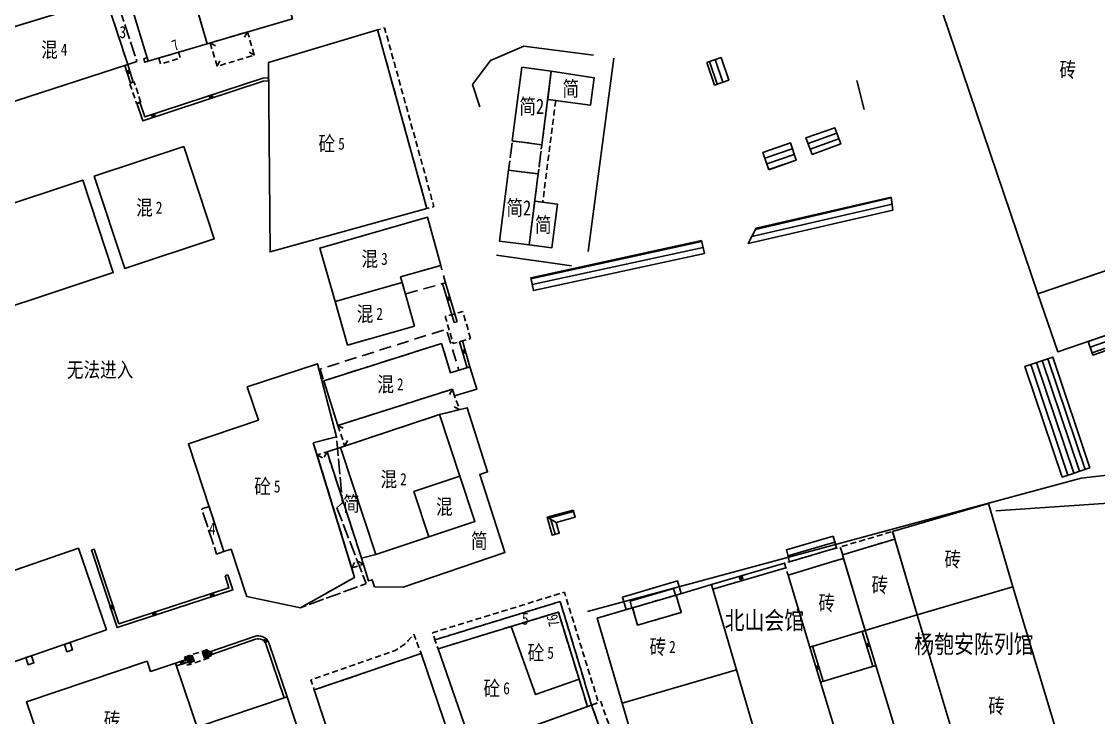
# Model space of a CAD drawing. Extents: x 395778 to 396698, y 996972 to 998012.
# Drawn here: x 396327.7 to 396416.3, y 997710.8 to 997768.1 of the extents above; entities that cross this region are included whole.
import ezdxf
from ezdxf.enums import TextEntityAlignment as Align

# ---------------------------------------------------------------- set-up
doc = ezdxf.new("R2010")
doc.units = 0
doc.header["$LTSCALE"] = 0.5
for name, pattern in [('X32', [1.5, 1, -0.5]), ('X39', [3, 2.5, -0.5]), ('X5', [3, 2, -1])]:
    doc.linetypes.add(name, pattern=pattern)
doc.layers.get('0').update_dxf_attribs({"linetype": 'CONTINUOUS'})
doc.layers.add('ASSIST', color=7, linetype='CONTINUOUS', plot=False)
doc.layers.add('JMD', color=6, linetype='CONTINUOUS')
doc.layers.add('门牌号', color=2, linetype='CONTINUOUS')
doc.styles.add('宋体', font='')
doc.styles.add('正等线体', font='simhei.ttf')
doc.styles.add('细等线体', font='', dxfattribs={"width": 0.8})
doc.styles.get('宋体').set_extended_font_data('SimSun')
doc.styles.get('细等线体').set_extended_font_data('SimSun')
doc.linetypes.add('444', pattern='A,4.5,[145,AAA.SHX,S=1,R=0,X=0,Y=1],4.5,-0.5,[146,AAA.SHX,S=1,R=0,X=0,Y=0],-0.5', length=10)

# ---------------------------------------------------------------- blocks, each defined once
blk = doc.blocks.new('*U0')
at = {"linetype": 'Continuous'}
for points in [[(0, 0), (0.5, 0.5), (-0.5, 0.5)], [(0, 0), (-0.5, 0.5), (-0.5, -0.5)], [(0, 0), (-0.5, -0.5), (0.5, -0.5)], [(0, 0), (0.5, -0.5), (0.5, 0.5)]]:
    blk.add_solid(points, dxfattribs=at)
blk = doc.blocks.new('gc002')
blk.add_lwpolyline([(-0.5, -0.5), (0.5, -0.5), (0.5, 0.5), (-0.5, 0.5), (-0.5, -0.5)])
at = {"linetype": 'Continuous'}
blk.add_blockref('*U0', (0, 0), dxfattribs=at)

msp = doc.modelspace()

# ---------------------------------------------------------------- linework, layer by layer
at = {"layer": 'ASSIST', "linetype": 'Continuous', "flags": 128}
for points in [[(396384.067, 997764.707), (396385.223, 997765.099), (396385.854, 997763.234), (396384.698, 997762.843)], [(396392.723, 997757.122), (396392.208, 997758.513), (396394.588, 997759.324), (396395.079, 997757.995)], [(396389.157, 997755.874), (396388.669, 997757.306), (396390.929, 997758.077), (396391.413, 997756.657)], [(396399.226, 997753.627), (396399.366, 997752.563), (396387.46, 997749.801), (396388.115, 997751.058)], [(396383.625, 997750.045), (396383.859, 997749), (396369.791, 997745.937), (396369.563, 997746.983)], [(396415.826, 997740.628), (396415.437, 997741.764), (396425.995, 997745.381), (396426.361, 997744.312)], [(396415.585, 997731.368), (396413.296, 997730.597), (396410.231, 997739.696), (396412.52, 997740.467)], [(396373.064, 997727.882), (396373.224, 997727.301), (396371.665, 997726.873), (396370.924, 997727.294)], [(396370.924, 997727.294), (396371.665, 997726.873), (396371.907, 997725.989), (396371.327, 997725.828)], [(396394.447, 997725.749), (396394.734, 997724.77), (396390.851, 997723.633), (396390.611, 997724.625)]]:
    msp.add_lwpolyline(points, close=True, dxfattribs=at)
for points in [[(396396.41, 997763.217), (396397.013, 997760.831)], [(396478.376, 997743.89), (396455.717, 997736.113), (396426.77, 997729.116), (396407.848, 997727.828)], [(396414.849, 997730.507), (396428.795, 997732.119)], [(396414.849, 997730.507), (396374.239, 997719.538)]]:
    msp.add_lwpolyline(points, dxfattribs=at)
at = {"layer": 'JMD', "linetype": 'Continuous'}
for p, q in [((396346.262, 997767.212), (396346.023, 997766.773)), ((396343.193, 997766.308), (396343.632, 997766.068)), ((396346.828, 997765.293), (396346.389, 997765.533)), ((396343.758, 997764.389), (396343.997, 997764.828)), ((396384.276, 997764.778), (396384.907, 997762.914)), ((396384.75, 997764.938), (396385.381, 997763.074)), ((396385.223, 997765.099), (396385.854, 997763.234)), ((396336.865, 997763.069), (396336.627, 997762.994)), ((396348, 997763.431), (396348.008, 997763.181)), ((396337.397, 997761.444), (396337.16, 997761.365)), ((396392.208, 997758.513), (396394.588, 997759.324)), ((396392.382, 997758.044), (396394.753, 997758.876)), ((396392.555, 997757.575), (396394.919, 997758.428)), ((396388.669, 997757.306), (396390.929, 997758.077)), ((396388.83, 997756.833), (396391.089, 997757.607)), ((396388.991, 997756.36), (396391.248, 997757.138)), ((396389.153, 997755.886), (396391.408, 997756.669)), ((396399.301, 997753.059), (396387.765, 997750.386)), ((396399.236, 997753.554), (396388.07, 997750.972)), ((396399.366, 997752.563), (396387.46, 997749.801)), ((396383.64, 997749.976), (396369.578, 997746.914)), ((396383.75, 997749.488), (396369.685, 997746.426)), ((396383.859, 997749), (396369.791, 997745.937)), ((396362.555, 997746.584), (396362.315, 997746.513)), ((396415.437, 997741.764), (396425.995, 997745.381)), ((396415.599, 997741.291), (396426.147, 997744.936)), ((396415.761, 997740.818), (396426.3, 997744.491)), ((396363.51, 997743.381), (396363.27, 997743.31)), ((396363.942, 997741.8), (396363.702, 997741.73)), ((396413.77, 997730.757), (396410.705, 997739.856)), ((396414.244, 997730.916), (396411.179, 997740.015)), ((396414.718, 997731.076), (396411.653, 997740.175)), ((396415.191, 997731.235), (396412.127, 997740.335)), ((396364.568, 997739.662), (396364.328, 997739.592)), ((396413.296, 997730.597), (396410.231, 997739.696)), ((396363.125, 997737.828), (396362.895, 997737.384)), ((396363.712, 997736.146), (396363.271, 997736.382)), ((396353.697, 997734.849), (396354.142, 997734.622)), ((396354.26, 997733.153), (396354.484, 997733.6)), ((396373.092, 997727.783), (396371.05, 997727.222)), ((396371.23, 997727.12), (396371.567, 997725.895)), ((396373.224, 997727.301), (396371.665, 997726.873)), ((396371.665, 997726.873), (396371.907, 997725.989)), ((396394.452, 997725.73), (396390.616, 997724.606)), ((396333.415, 997724.607), (396333.653, 997724.685)), ((396394.593, 997725.25), (396390.734, 997724.119)), ((396394.734, 997724.77), (396390.851, 997723.633)), ((396390.447, 997723.514), (396390.56, 997723.13)), ((396344.648, 997722.554), (396344.411, 997722.476)), ((396384.434, 997721.753), (396384.547, 997721.369)), ((396397.088, 997717.983), (396396.849, 997717.91)), ((396343.073, 997716.189), (396343.154, 997715.953)), ((396392.521, 997716.611), (396392.76, 997716.685)), ((396341.614, 997715.731), (396341.693, 997715.494)), ((396397.962, 997715.114), (396397.723, 997715.041)), ((396393.4, 997713.743), (396393.639, 997713.816)), ((396349.52, 997712.533), (396349.283, 997712.453))]:
    msp.add_line(p, q, dxfattribs=at)
at = {"layer": 'JMD', "linetype": 'X5'}
for p, q in [((396352.802, 997732.677), (396352.572, 997732.233)), ((396351.983, 997732.425), (396352.425, 997732.191)), ((396354.837, 997723.135), (396355.071, 997723.577)), ((396355.798, 997723.431), (396355.356, 997723.665))]:
    msp.add_line(p, q, dxfattribs=at)
at = {"layer": 'JMD', "linetype": 'Continuous', "flags": 128}
for points in [[(396341.277, 997771.998), (396347.161, 997773.734), (396343.891, 997784.818), (396332.979, 997781.577), (396332.979, 997781.577), (396338.094, 997764.804), (396342.953, 997766.237)], [(396411.302, 997745.66), (396400.6, 997777.259), (396416.246, 997782.556), (396426.919, 997751.001), (396426.031, 997750.698)], [(396332.996, 997777.471), (396326.042, 997775.266), (396325.448, 997777.14), (396321.711, 997775.955), (396324.469, 997766.864), (396335.392, 997770.195), (396332.996, 997777.471)], [(396342.953, 997766.237), (396349.956, 997768.3), (396348.449, 997773.415), (396341.457, 997771.381)], [(396326.182, 997761.22), (396326.182, 997761.22), (396336.403, 997764.535), (396334.63, 997769.963), (396324.469, 997766.864)], [(396338.094, 997764.804), (396337.806, 997764.719), (396337.721, 997765.007), (396338.006, 997765.094)], [(396368.823, 997764.316), (396368.048, 997758.249), (396370.486, 997757.938), (396371.258, 997763.983)], [(396371.258, 997763.983), (396370.96, 997761.648), (396374.493, 997761.197), (396374.777, 997763.436)], [(396333.647, 997755.339), (396341.01, 997757.783), (396343.53, 997750.19), (396336.167, 997747.746)], [(396370.179, 997755.536), (396369.433, 997749.694), (396366.995, 997750.005), (396367.742, 997755.848)], [(396317.908, 997750.115), (396320.428, 997742.522), (396335.218, 997747.431), (396332.698, 997755.024)], [(396369.892, 997753.286), (396369.433, 997749.694), (396371.293, 997749.444), (396371.776, 997753.045)], [(396426.919, 997751.001), (396428.528, 997746.249), (396412.931, 997740.906), (396411.302, 997745.66)], [(396351.676, 997733.425), (396353.579, 997733.924), (396352.007, 997739.916), (396346.239, 997738.016), (396347.159, 997735.269), (396341.394, 997733.338), (396344.316, 997724.467), (396344.907, 997724.662), (396346.059, 997721.164), (396346.21, 997720.771), (396350.623, 997719.855), (396355.077, 997722.355)], [(396399.342, 997726.12), (396407.238, 997728.433), (396409.247, 997721.58), (396401.352, 997719.265)], [(396334.655, 997718.031), (396320.414, 997713.141), (396318.108, 997719.856), (396332.349, 997724.746)], [(396377.417, 997719.697), (396377.115, 997720.729), (396381.653, 997722.059), (396381.956, 997721.027), (396381.528, 997720.901), (396377.943, 997719.851)], [(396386.486, 997714.747), (396377.09, 997711.994), (396375.038, 997719), (396377.943, 997719.851), (396378.362, 997718.423), (396381.946, 997719.473), (396381.528, 997720.901), (396384.434, 997721.753)], [(396401.352, 997719.265), (396409.247, 997721.579), (396414.435, 997704.31), (396406.539, 997702.001)], [(396367.961, 997718.317), (396369.96, 997712.717), (396373.538, 997713.994), (396371.838, 997719.504)], [(396364.77, 997708.343), (396374.238, 997711.722), (396373.538, 997713.994), (396369.96, 997712.717), (396367.961, 997718.317), (396361.941, 997716.474)], [(396351.755, 997713.09), (396360.539, 997716.095), (396363.767, 997706.659), (396354.875, 997703.617)], [(396330.378, 997705.335), (396328.084, 997712.119), (396338.001, 997715.461), (396338.287, 997714.613), (396340.332, 997715.302), (396342.333, 997709.364)], [(396393.4, 997713.743), (396397.76, 997699.434), (396402.317, 997700.822), (396397.962, 997715.114)], [(396386.486, 997714.747), (396377.09, 997711.994), (396382.096, 997694.853), (396391.508, 997697.606)], [(396342.107, 997710.035), (396349.52, 997712.533), (396351.13, 997707.675), (396347.661, 997706.492), (396348.285, 997704.661), (396344.335, 997703.314), (396342.333, 997709.364), (396342.107, 997710.035)], [(396374.573, 997711.842), (396364.77, 997708.343), (396365.882, 997705.145), (396375.738, 997708.574)]]:
    msp.add_lwpolyline(points, close=True, dxfattribs=at)
at = {"layer": 'JMD', "linetype": 'X39', "flags": 128}
for points in [[(396336.402, 997764.537), (396334.63, 997769.963), (396335.392, 997770.195), (396337.16, 997764.783)], [(396367.742, 997755.848), (396370.179, 997755.536), (396370.486, 997757.938), (396368.048, 997758.249)], [(396353.61, 997728.085), (396354.09, 997728.484), (396353.579, 997733.924), (396351.676, 997733.425), (396355.077, 997722.355), (396350.623, 997719.855), (396356.022, 997721.838)], [(396361.682, 997717.218), (396371.993, 997720.366), (396374.573, 997711.842), (396374.238, 997711.722), (396371.838, 997719.504), (396361.941, 997716.474)]]:
    msp.add_lwpolyline(points, close=True, dxfattribs=at)
at = {"layer": 'JMD', "linetype": 'X32', "flags": 128}
for points in [[(396343.193, 997766.308), (396343.758, 997764.389), (396346.828, 997765.293), (396346.262, 997767.212)], [(396338.957, 997765.059), (396339.099, 997764.579), (396340.729, 997765.06), (396340.588, 997765.539)], [(396337.485, 997761.413), (396336.917, 997763.133), (396336.567, 997763.017), (396337.134, 997761.297)], [(396371.62, 997761.564), (396370.839, 997755.452), (396370.552, 997753.201), (396369.892, 997753.286), (396370.179, 997755.536), (396370.486, 997757.938), (396370.96, 997761.648)], [(396354.837, 997723.135), (396355.798, 997723.431), (396355.64, 997723.942), (396352.802, 997732.677), (396351.983, 997732.425)], [(396374.573, 997711.842), (396371.993, 997720.366), (396361.682, 997717.218), (396361.482, 997717.794), (396372.334, 997721.135), (396375.129, 997712.056)], [(396378.362, 997718.423), (396381.946, 997719.473), (396381.528, 997720.901), (396377.943, 997719.851)], [(396360.539, 997716.095), (396351.755, 997713.09), (396351.477, 997713.913), (396358.403, 997716.345), (396359.193, 997716.853), (396359.494, 997717.161), (396359.94, 997717.678)], [(396341.068, 997715.788), (396343.071, 997716.453), (396343.292, 997715.786), (396341.289, 997715.121)], [(396374.573, 997711.842), (396375.334, 997712.136), (396376.504, 997708.838), (396375.738, 997708.574)]]:
    msp.add_lwpolyline(points, close=True, dxfattribs=at)
at = {"layer": 'JMD', "linetype": 'Continuous', "flags": 128}
for points, elevation in [([(396347.989, 997764.701), (396348.118, 997749.124), (396361.02, 997752.685), (396356.964, 997767.38)], 3.738), ([(396358.981, 997746.611), (396353.464, 997745.038), (396352.209, 997749.438), (396361.081, 997751.967), (396362.168, 997747.997), (396358.855, 997747.066)], -985.958), ([(396354.485, 997741.456), (396359.996, 997743.005), (396358.983, 997746.611), (396353.464, 997745.038)], 4.027), ([(396362.236, 997741.592), (396362.969, 997739.177), (396364.568, 997739.662), (396365.124, 997737.829), (396363.3, 997737.275), (396363.125, 997737.828), (396353.697, 997734.849), (396352.535, 997738.527), (396362.236, 997741.592)], -990.022), ([(396359.073, 997721.557), (396356.701, 997721.586), (396356.525, 997722.159), (396356.218, 997722.065), (396355.64, 997723.942), (396356.829, 997724.236), (396361.187, 997725.683), (396364.968, 997726.939), (396363.73, 997730.668), (396362.046, 997735.738), (396364.322, 997736.296), (396366.019, 997731.026), (396365.376, 997730.819), (396367.44, 997724.408)], 4.824), ([(396356.829, 997724.236), (396361.187, 997725.683), (396359.949, 997729.412), (396363.73, 997730.668), (396362.046, 997735.738), (396353.907, 997733.036)], -989.027), ([(396355.64, 997723.942), (396356.829, 997724.236), (396353.907, 997733.036), (396352.802, 997732.677)], 4.824), ([(396359.949, 997729.412), (396361.187, 997725.683), (396364.968, 997726.939), (396363.73, 997730.668)], -989.027), ([(396399.524, 997725.497), (396395.226, 997724.212), (396397.088, 997717.983), (396401.352, 997719.264)], -991.692), ([(396394.706, 997723.731), (396390.74, 997722.54), (396392.521, 997716.611), (396397.088, 997717.983), (396395.315, 997723.914)], -991.802), ([(396331.657, 997717.002), (396331.866, 997716.395), (396331.401, 997716.235), (396331.193, 997716.842)], 4.405), ([(396328.482, 997715.911), (396328.684, 997715.323), (396328.213, 997715.161), (396328.011, 997715.75)], 4.391)]:
    msp.add_lwpolyline(points, close=True, dxfattribs=dict(at, elevation=elevation))
at = {"layer": 'JMD', "linetype": 'X32', "flags": 128}
for points, elevation in [([(396361.02, 997752.685), (396356.964, 997767.38), (396357.542, 997767.54), (396361.598, 997752.845)], 3.738), ([(396364.621, 997741.994), (396363.968, 997744.225), (396362.53, 997743.804), (396363.183, 997741.573)], -993.103), ([(396353.697, 997734.849), (396354.26, 997733.153), (396362.046, 997735.738), (396363.712, 997736.146), (396363.3, 997737.275), (396363.125, 997737.828)], -990.022), ([(396395.226, 997724.212), (396399.524, 997725.497), (396399.342, 997726.12), (396395.033, 997724.858)], -991.692), ([(396390.74, 997722.54), (396395.315, 997723.914), (396395.033, 997724.858), (396390.447, 997723.514)], -991.802)]:
    msp.add_lwpolyline(points, close=True, dxfattribs=dict(at, elevation=elevation))
at = {"layer": 'JMD', "linetype": '444', "elevation": 3.888, "flags": 128}
for points in [[(396374.742, 997765.293), (396368.991, 997766.042), (396366.253, 997764.872), (396364.781, 997762.885), (396365.37, 997761.037)], [(396366.745, 997748.848), (396372.915, 997747.973)]]:
    msp.add_lwpolyline(points, dxfattribs=at)
at = {"layer": 'JMD', "linetype": '444', "flags": 128}
msp.add_lwpolyline([(396374.294, 997749.162), (396376.408, 997765.059)], dxfattribs=at)
at = {"layer": 'JMD', "linetype": 'Continuous'}
for points in [[(396384.067, 997764.707), (396385.223, 997765.099)], [(396385.854, 997763.234), (396384.698, 997762.843)], [(396394.588, 997759.324), (396395.079, 997757.995)], [(396392.723, 997757.122), (396392.208, 997758.513)], [(396390.929, 997758.077), (396391.413, 997756.657)], [(396389.157, 997755.874), (396388.669, 997757.306)], [(396399.226, 997753.627), (396399.366, 997752.563)], [(396387.46, 997749.801), (396388.115, 997751.058)], [(396383.625, 997750.045), (396383.859, 997749)], [(396369.791, 997745.937), (396369.563, 997746.983)], [(396415.826, 997740.628), (396415.437, 997741.764)], [(396410.231, 997739.696), (396412.52, 997740.467)], [(396415.585, 997731.368), (396413.296, 997730.597)], [(396373.064, 997727.882), (396373.224, 997727.301)], [(396371.665, 997726.873), (396370.924, 997727.294)], [(396371.907, 997725.989), (396371.327, 997725.828)], [(396394.447, 997725.749), (396394.734, 997724.77)], [(396390.851, 997723.633), (396390.611, 997724.625)]]:
    msp.add_lwpolyline(points, dxfattribs=at)
at = {"layer": 'JMD', "linetype": 'Continuous', "flags": 128}
for points in [[(396336.627, 997762.994), (396336.165, 997764.458)], [(396348.008, 997763.181), (396347.56, 997763.166), (396337.646, 997759.899), (396337.16, 997761.365)], [(396363.27, 997743.31), (396362.314, 997746.516)], [(396333.653, 997724.685), (396335.681, 997718.533), (396344.735, 997721.48), (396344.411, 997722.476)], [(396390.562, 997723.131), (396384.547, 997721.369)], [(396377.897, 997719.838), (396377.735, 997720.39), (396381.314, 997721.438), (396381.476, 997720.886)], [(396397.723, 997715.041), (396396.849, 997717.91)], [(396392.76, 997716.685), (396393.639, 997713.816)], [(396341.693, 997715.494), (396340.412, 997715.065)]]:
    msp.add_lwpolyline(points, dxfattribs=at)
at = {"layer": 'JMD', "color": 7, "linetype": 'Continuous', "flags": 128}
for points in [[(396336.865, 997763.069), (396336.403, 997764.535)], [(396348, 997763.431), (396347.516, 997763.415), (396337.805, 997760.215), (396337.397, 997761.444)], [(396363.51, 997743.381), (396362.555, 997746.584)], [(396333.415, 997724.607), (396335.522, 997718.218), (396345.05, 997721.32), (396344.648, 997722.554)], [(396390.447, 997723.514), (396384.434, 997721.753)], [(396397.962, 997715.114), (396397.088, 997717.983)], [(396392.521, 997716.611), (396393.4, 997713.743)], [(396341.614, 997715.731), (396340.332, 997715.302)]]:
    msp.add_lwpolyline(points, dxfattribs=at)
at = {"layer": 'JMD', "linetype": 'X5', "flags": 128}
msp.add_lwpolyline([(396358.855, 997747.066), (396359.251, 997745.656), (396362.555, 997746.584), (396362.168, 997747.997), (396358.855, 997747.066)], close=True, dxfattribs=at)
at = {"layer": 'JMD', "linetype": 'X5', "elevation": -990.022, "flags": 128}
msp.add_lwpolyline([(396362.969, 997739.177), (396363.649, 997739.383), (396362.624, 997742.761), (396352.234, 997739.479), (396352.535, 997738.527), (396362.236, 997741.592)], close=True, dxfattribs=at)
at = {"layer": 'JMD', "linetype": 'Continuous', "elevation": -990.022, "flags": 128}
msp.add_lwpolyline([(396364.328, 997739.592), (396363.702, 997741.73)], dxfattribs=at)
at = {"layer": 'JMD', "color": 7, "linetype": 'Continuous', "elevation": -990.022, "flags": 128}
msp.add_lwpolyline([(396364.568, 997739.662), (396363.942, 997741.8)], dxfattribs=at)
at = {"layer": 'JMD', "linetype": 'X39', "elevation": -987.996, "flags": 128}
msp.add_lwpolyline([(396342.497, 997727.976), (396343.095, 997728.173), (396344.316, 997724.467), (396343.718, 997724.27)], close=True, dxfattribs=at)
at = {"layer": 'JMD', "color": 7, "linetype": 'Continuous', "flags": 128}
msp.add_lwpolyline([(396349.52, 997712.533), (396348.016, 997716.967, 0.398411), (396346.844, 997717.493), (396343.073, 997716.189)], format="xyb", dxfattribs=at)
at = {"layer": 'JMD', "linetype": 'Continuous', "flags": 128}
msp.add_lwpolyline([(396349.283, 997712.453), (396347.782, 997716.879, 0.395481), (396346.926, 997717.257), (396343.154, 997715.953)], format="xyb", dxfattribs=at)

# ---------------------------------------------------------------- block references
at = {"layer": 'JMD', "linetype": 'Continuous', "xscale": 0.25, "yscale": 0.25}
for p, rotation in [((396336.469, 997763.911), 107.4896875321379), ((396343.266, 997761.883), 198.2382517478053), ((396338.517, 997760.318), 198.2382517478053), ((396362.817, 997745.267), 106.6034474895827), ((396364.072, 997740.91), 106.3175878840563), ((396386.875, 997722.337), 196.3284426423859), ((396343.35, 997720.898), 18.03352690347313), ((396335.1, 997719.897), 288.248306473736), ((396338.595, 997719.35), 18.03352690347313), ((396347.755, 997717.151), 131.881855410245), ((396397.318, 997716.799), 106.9453316692235), ((396343.198, 997716.1), 199.0696344064915), ((396340.884, 997715.355), 198.4862234795208), ((396393.168, 997714.927), 287.0495490185839)]:
    msp.add_blockref('gc002', p, dxfattribs=dict(at, rotation=rotation))
at = {"layer": 'JMD', "linetype": 'Continuous', "xscale": 0.4999999999999999, "yscale": 0.5, "zscale": 0.5, "rotation": 20.13424850178177}
for p in [(396341.554, 997715.618, 4.586), (396342.872, 997716.017, 4.586)]:
    msp.add_blockref('gc002', p, dxfattribs=at)

# ---------------------------------------------------------------- texts
at = {"layer": 'JMD', "linetype": 'Continuous', "width": 0.8}
for s, height, style, p in [('3', 1, '正等线体', (396336.002, 997767.191)), ('砖', 1.25, '细等线体', (396413.764, 997764.12)), ('简', 1.25, '细等线体', (396372.86, 997762.568)), ('简2', 1.25, '细等线体', (396369.653, 997761.122)), ('简2', 1.25, '细等线体', (396368.587, 997752.771)), ('简', 1.25, '细等线体', (396370.6, 997751.371)), ('无法进入', 1.25, '细等线体', (396334.133, 997739.446)), ('简', 1.25, '细等线体', (396354.807, 997728.437, 4.824)), ('混', 1.25, '细等线体', (396362.458, 997728.175, -989.027)), ('4', 1, '正等线体', (396343.357, 997726.354)), ('简', 1.25, '细等线体', (396365.33, 997725.382, 4.824)), ('砖', 1.25, '细等线体', (396404.295, 997723.849)), ('砖', 1.25, '细等线体', (396398.296, 997721.743, -991.692)), ('砖', 1.25, '细等线体', (396393.916, 997720.263, -991.802)), ('5', 1, '正等线体', (396369.116, 997718.953)), ('北山会馆', 1.5, '宋体', (396388.79, 997718.848)), ('杨匏安陈列馆', 1.5, '宋体', (396406.035, 997716.893)), ('砖', 1.25, '细等线体', (396407.894, 997711.789)), ('砖', 1.25, '细等线体', (396335.124, 997710.641))]:
    msp.add_text(s, height=height, dxfattribs=dict(at, style=style)).set_placement(p, align=Align.MIDDLE)
at = {"layer": 'JMD', "linetype": 'Continuous', "style": '细等线体', "width": 0.8}
for s, p in [('混', (396330.645, 997765.751)), ('砼', (396353.474, 997758.027, 3.738)), ('混', (396338.464, 997752.765)), ('混', (396357.004, 997748.549, -985.958)), ('混', (396356.609, 997744.029, 4.027)), ('混', (396358.307, 997738.238, -990.022)), ('混', (396358.572, 997730.431, -989.027)), ('砼', (396348.181, 997729.834)), ('砼', (396370.679, 997716.16)), ('砖', (396380.706, 997716.638)), ('砼', (396367.051, 997713.232))]:
    msp.add_text(s, height=1.25, dxfattribs=at).set_placement(p, align=Align.MIDDLE_RIGHT)
at = {"layer": 'JMD', "linetype": 'Continuous', "style": '正等线体', "width": 0.8}
for s, p in [('4', (396330.895, 997765.751)), ('5', (396353.724, 997758.027, 3.738)), ('2', (396338.714, 997752.765)), ('3', (396357.254, 997748.549, -985.958)), ('2', (396356.859, 997744.029, 4.027)), ('2', (396358.557, 997738.238, -990.022)), ('2', (396358.822, 997730.431, -989.027)), ('5', (396348.431, 997729.834)), ('2', (396380.956, 997716.638)), ('5', (396370.929, 997716.16)), ('6', (396367.301, 997713.232))]:
    msp.add_text(s, height=1, dxfattribs=at).set_placement(p, align=Align.MIDDLE_LEFT)
at = {"layer": '门牌号', "linetype": 'Continuous', "style": '细等线体', "width": 0.8}
for s, rotation, p in [('7', 23.57811, (396340.32, 997766.136)), ('76', 105.30294, (396371.407, 997718.797))]:
    msp.add_text(s, height=0.9, rotation=rotation, dxfattribs=at).set_placement(p, align=Align.MIDDLE)

doc.saveas('drawing.dxf')
